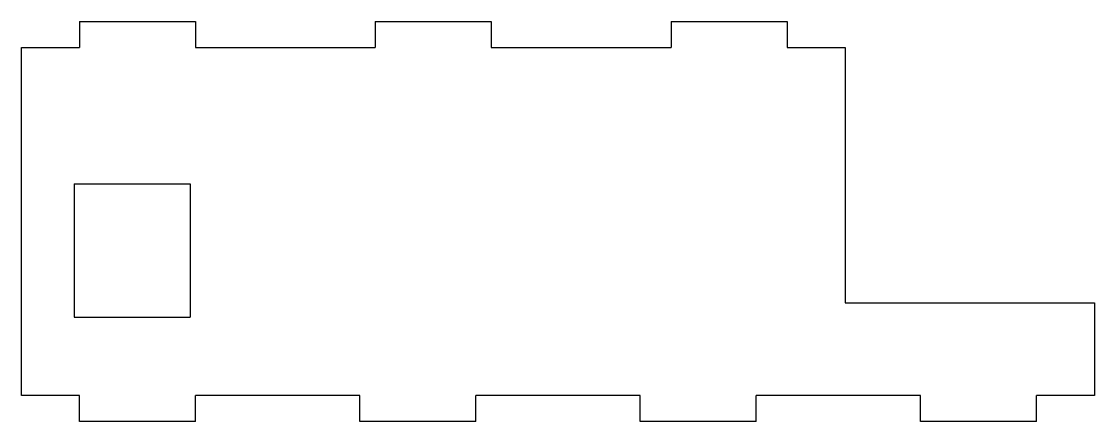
# Model space of a CAD drawing. Header units: millimetres. Extents: x -46.2 to 46.2, y 0 to 34.5.
import ezdxf

# ---------------------------------------------------------------- set-up
doc = ezdxf.new("R2010")
doc.units = ezdxf.units.MM

msp = doc.modelspace()

# ---------------------------------------------------------------- linework, layer by layer
at = {"color": 7, "linetype": 'Continuous', "lineweight": 25}
for p, q in [((-41.25, 34.5), (-41.25, 32.25)), ((-41.25, 34.5), (-31.25, 34.5)), ((-31.25, 34.5), (-31.25, 32.25)), ((-15.75, 34.5), (-15.75, 32.25)), ((-15.75, 34.5), (-5.75, 34.5)), ((-5.75, 34.5), (-5.75, 32.25)), ((9.75, 34.5), (9.75, 32.25)), ((9.75, 34.5), (19.75, 34.5)), ((19.75, 34.5), (19.75, 32.25)), ((-46.25, 32.25), (-41.25, 32.25)), ((-46.25, 2.25), (-46.25, 32.25)), ((-31.25, 32.25), (-15.75, 32.25)), ((-5.75, 32.25), (9.75, 32.25)), ((19.75, 32.25), (24.75, 32.25)), ((24.75, 32.25), (24.75, 10.25)), ((-41.7, 20.5), (-31.7, 20.5)), ((-41.7, 20.5), (-41.7, 9)), ((-31.7, 20.5), (-31.7, 9)), ((24.75, 10.25), (46.25, 10.25)), ((46.25, 10.25), (46.25, 2.25)), ((-41.7, 9), (-31.7, 9)), ((-41.25, 2.25), (-46.25, 2.25)), ((-41.25, 0), (-41.25, 2.25)), ((-17.083, 2.25), (-31.25, 2.25)), ((-31.25, 0), (-31.25, 2.25)), ((-17.083, 0), (-17.083, 2.25)), ((7.083, 2.25), (-7.083, 2.25)), ((-7.083, 0), (-7.083, 2.25)), ((7.083, 0), (7.083, 2.25)), ((31.25, 2.25), (17.083, 2.25)), ((17.083, 0), (17.083, 2.25)), ((31.25, 0), (31.25, 2.25)), ((46.25, 2.25), (41.25, 2.25)), ((41.25, 0), (41.25, 2.25)), ((-31.25, 0), (-41.25, 0)), ((-7.083, 0), (-17.083, 0)), ((17.083, 0), (7.083, 0)), ((41.25, 0), (31.25, 0))]:
    msp.add_line(p, q, dxfattribs=at)

doc.saveas('drawing.dxf')
